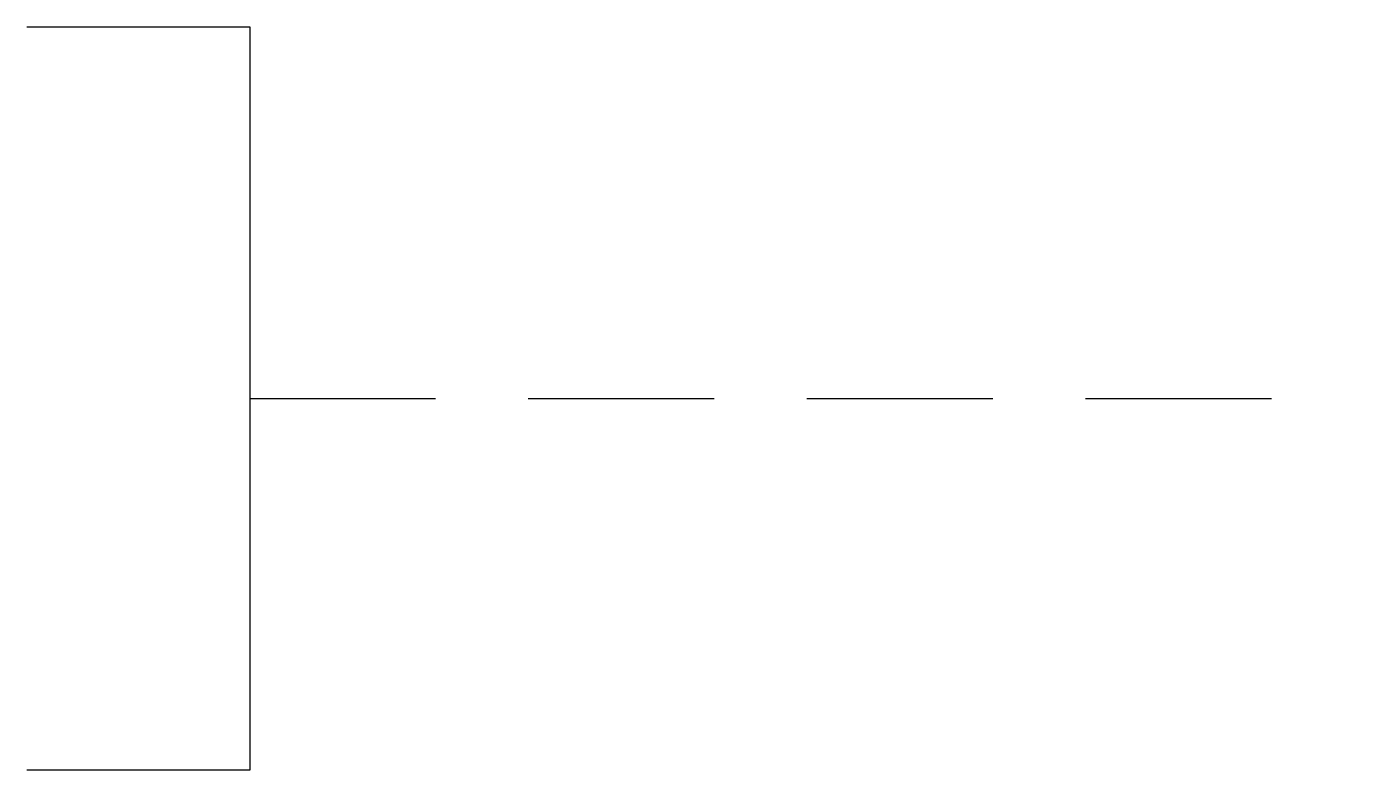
# Model space of a CAD drawing. Extents: x 2011 to 2020, y 1867.5 to 1872.5.
import ezdxf

# ---------------------------------------------------------------- set-up
doc = ezdxf.new("R2010")
doc.units = 0
doc.header["$LTSCALE"] = 10
doc.header["$MEASUREMENT"] = 0
doc.linetypes.add('DASHED2', pattern=[0.375, 0.25, -0.125])
doc.layers.get('0').update_dxf_attribs({"linetype": 'CONTINUOUS'})

msp = doc.modelspace()

# ---------------------------------------------------------------- linework, layer by layer
msp.add_lwpolyline([(2011, 1872.5), (2012.5, 1872.5), (2012.5, 1867.5), (2011, 1867.5)])
at = {"linetype": 'DASHED2', "ltscale": 0.5}
msp.add_lwpolyline([(2012.5, 1870), (2020, 1870)], dxfattribs=at)

doc.saveas('drawing.dxf')
